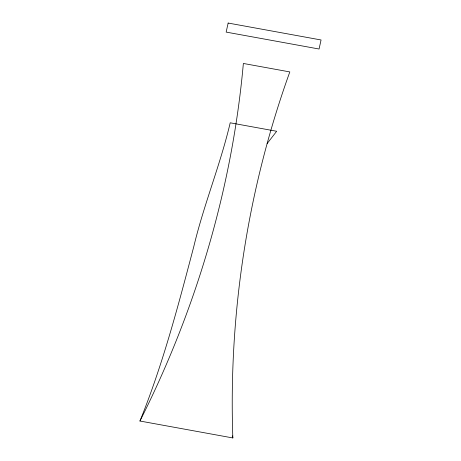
<?xml version="1.0" encoding="UTF-8"?>
<svg xmlns="http://www.w3.org/2000/svg" width="461" height="461" viewBox="0 0 461 461"><rect width="100%" height="100%" fill="white"/><g stroke="black" fill="none" stroke-linecap="round" stroke-linejoin="round"><path stroke-width="0.69" d="M139.937 421.026C196.098 309.602 232.24 187.852 243.362 63.462L289.819 71.922C247.678 188.82 228.454 313.791 232.845 437.95L139.937 421.026C162.842 364.518 178.303 305.436 193.793 246.577C203.779 204.69 220.381 164.698 230.206 122.805L276.663 131.27L267.115 143.602M232.528 435.835L232.845 437.95M228.155 23.05L226.149 32.097L319.064 49.016L321.063 39.974L228.155 23.05"/></g></svg>
